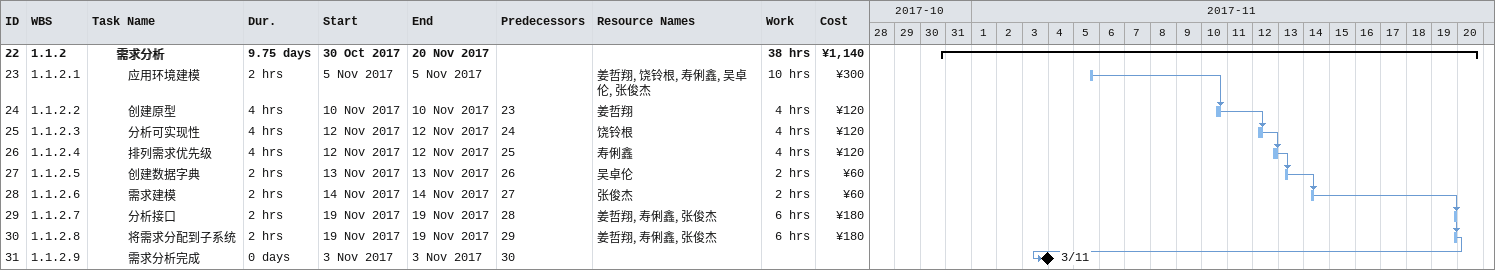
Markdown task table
| ID | WBS | Task | Duration | Start | Finish | Predecessors | Resources | Work (h) | Cost (¥) |
|---|---|---|---|---|---|---|---|---|---|
| 22 | 1.1.2 | **需求分析** | 9.75d | 2017-10-30 | 2017-11-20 |  |  | 38 | 1140 |
| 23 | 1.1.2.1 | 应用环境建模 | 2h | 2017-11-05 | 2017-11-05 |  | 姜哲翔, 饶铃根, 寿俐鑫, 吴卓伦, 张俊杰 | 10 | 300 |
| 24 | 1.1.2.2 | 创建原型 | 4h | 2017-11-10 | 2017-11-10 | 23 | 姜哲翔 | 4 | 120 |
| 25 | 1.1.2.3 | 分析可实现性 | 4h | 2017-11-12 | 2017-11-12 | 24 | 饶铃根 | 4 | 120 |
| 26 | 1.1.2.4 | 排列需求优先级 | 4h | 2017-11-12 | 2017-11-12 | 25 | 寿俐鑫 | 4 | 120 |
| 27 | 1.1.2.5 | 创建数据字典 | 2h | 2017-11-13 | 2017-11-13 | 26 | 吴卓伦 | 2 | 60 |
| 28 | 1.1.2.6 | 需求建模 | 2h | 2017-11-14 | 2017-11-14 | 27 | 张俊杰 | 2 | 60 |
| 29 | 1.1.2.7 | 分析接口 | 2h | 2017-11-19 | 2017-11-19 | 28 | 姜哲翔, 寿俐鑫, 张俊杰 | 6 | 180 |
| 30 | 1.1.2.8 | 将需求分配到子系统 | 2h | 2017-11-19 | 2017-11-19 | 29 | 姜哲翔, 寿俐鑫, 张俊杰 | 6 | 180 |
| 31 | 1.1.2.9 | 需求分析完成 | 0d | 2017-11-03 | 2017-11-03 | 30 |  |  |  |
